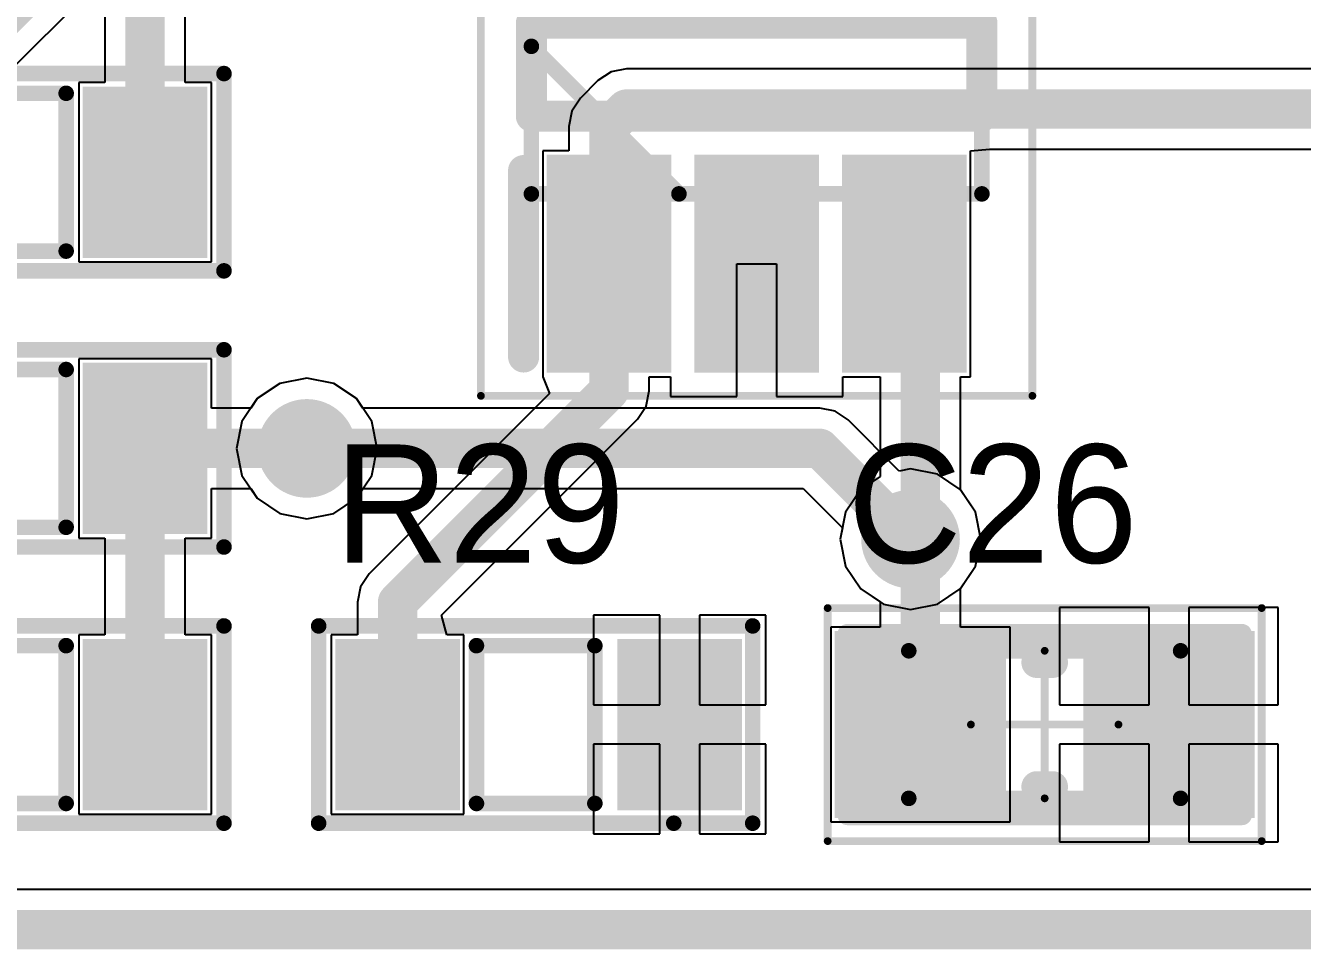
# Model space of a CAD drawing. Header units: millimetres. Extents: x 3.76 to 6.92, y 1.08 to 2.74.
# Drawn here: x 6.0237 to 6.3473, y 1.076 to 1.3102 of the extents above; entities that cross this region are included whole.
import ezdxf

# ---------------------------------------------------------------- set-up
doc = ezdxf.new("R2010")
doc.units = ezdxf.units.MM
doc.header["$MEASUREMENT"] = 0
for name, color, linetype in [('BottomLayer', 5, 'Continuous'), ('KeepOutLayer', 6, 'Continuous'), ('Mechanical13', 56, 'Continuous'), ('Mechanical15', 56, 'Continuous'), ('MultiLayer', 9, 'Continuous'), ('TopLayer', 1, 'Continuous'), ('TopOverlay', 2, 'Continuous'), ('TopPaste', 8, 'Continuous'), ('TopSolder', 216, 'Continuous'), ('ViaHoleLayer', 16, 'Continuous')]:
    doc.layers.add(name, color=color, linetype=linetype)

# ---------------------------------------------------------------- blocks, each defined once
blk = doc.blocks.new('SOT95P280X145_5N_4')
at = {"layer": 'Mechanical13', "const_width": 0.00394}
for points in [[(-0.0315, 0.05709), (0.0315, 0.05709)], [(-0.0315, 0.05709), (-0.0315, -0.05709)], [(0.00591, 0.05709), (-0.0315, 0.01969)], [(0.0315, 0.05709), (0.0315, -0.05709)], [(-0.0315, -0.05709), (0.0315, -0.05709)]]:
    blk.add_lwpolyline(points, dxfattribs=at)
at = {"layer": 'Mechanical13', "const_width": 0.00197}
for points in [[(-0.03248, 0.05709, 1), (-0.03051, 0.05709, 1)], [(-0.03248, 0.05709, 1), (-0.03051, 0.05709, 1)], [(0.00492, 0.05709, 1), (0.00689, 0.05709, 1)], [(0.03051, 0.05709, 1), (0.03248, 0.05709, 1)], [(0.03051, 0.05709, 1), (0.03248, 0.05709, 1)], [(-0.03248, 0.01969, 1), (-0.03051, 0.01969, 1)], [(-0.03248, -0.05709, 1), (-0.03051, -0.05709, 1)], [(-0.03248, -0.05709, 1), (-0.03051, -0.05709, 1)], [(0.03051, -0.05709, 1), (0.03248, -0.05709, 1)], [(0.03051, -0.05709, 1), (0.03248, -0.05709, 1)]]:
    blk.add_lwpolyline(points, format="xyb", close=True, dxfattribs=at)
at = {"layer": 'Mechanical15', "const_width": 0.00197}
for points in [[(-0.08268, 0.06988), (0.08268, 0.06988)], [(-0.08268, 0.06988), (-0.08268, -0.06988)], [(0.08268, 0.06988), (0.08268, -0.06988)], [(-0.08268, -0.06988), (0.08268, -0.06988)]]:
    blk.add_lwpolyline(points, dxfattribs=at)
at = {"layer": 'Mechanical15', "const_width": 0.000984}
for points in [[(-0.08317, 0.06988, 1), (-0.08219, 0.06988, 1)], [(-0.08317, 0.06988, 1), (-0.08219, 0.06988, 1)], [(0.08219, 0.06988, 1), (0.08317, 0.06988, 1)], [(0.08219, 0.06988, 1), (0.08317, 0.06988, 1)], [(-0.08317, -0.06988, 1), (-0.08219, -0.06988, 1)], [(-0.08317, -0.06988, 1), (-0.08219, -0.06988, 1)], [(0.08219, -0.06988, 1), (0.08317, -0.06988, 1)], [(0.08219, -0.06988, 1), (0.08317, -0.06988, 1)]]:
    blk.add_lwpolyline(points, format="xyb", close=True, dxfattribs=at)
at = {"layer": 'TopLayer'}
for points in [[(-0.07283, 0.02559), (-0.02559, 0.02559), (-0.07283, 0.04921), (-0.02559, 0.04921)], [(0.02559, 0.02559), (0.07283, 0.02559), (0.02559, 0.04921), (0.07283, 0.04921)], [(-0.07283, -0.01181), (-0.02559, -0.01181), (-0.07283, 0.01181), (-0.02559, 0.01181)], [(-0.07283, -0.04921), (-0.02559, -0.04921), (-0.07283, -0.02559), (-0.02559, -0.02559)], [(0.02559, -0.04921), (0.07283, -0.04921), (0.02559, -0.02559), (0.07283, -0.02559)]]:
    blk.add_solid(points, dxfattribs=at)
at = {"layer": 'TopOverlay', "const_width": 0.00787}
for points in [[(-0.07283, 0.05906), (-0.02559, 0.05906)], [(-0.01181, 0.05709), (0.01181, 0.05709)], [(-0.01181, 0.05709), (-0.01181, -0.05709)], [(0.01181, 0.05709), (0.01181, -0.05709)], [(-0.01181, -0.05709), (0.01181, -0.05709)]]:
    blk.add_lwpolyline(points, dxfattribs=at)
at = {"layer": 'TopOverlay', "const_width": 0.00394}
for points in [[(-0.0748, 0.05906, 1), (-0.07087, 0.05906, 1)], [(-0.02756, 0.05906, 1), (-0.02362, 0.05906, 1)], [(-0.01378, 0.05709, 1), (-0.00984, 0.05709, 1)], [(-0.01378, 0.05709, 1), (-0.00984, 0.05709, 1)], [(0.00984, 0.05709, 1), (0.01378, 0.05709, 1)], [(0.00984, 0.05709, 1), (0.01378, 0.05709, 1)], [(-0.01378, -0.05709, 1), (-0.00984, -0.05709, 1)], [(-0.01378, -0.05709, 1), (-0.00984, -0.05709, 1)], [(0.00984, -0.05709, 1), (0.01378, -0.05709, 1)], [(0.00984, -0.05709, 1), (0.01378, -0.05709, 1)]]:
    blk.add_lwpolyline(points, format="xyb", close=True, dxfattribs=at)
at = {"layer": 'TopPaste'}
for points in [[(-0.07283, 0.02559), (-0.02559, 0.02559), (-0.07283, 0.04921), (-0.02559, 0.04921)], [(0.02559, 0.02559), (0.07283, 0.02559), (0.02559, 0.04921), (0.07283, 0.04921)], [(-0.07283, -0.01181), (-0.02559, -0.01181), (-0.07283, 0.01181), (-0.02559, 0.01181)], [(-0.07283, -0.04921), (-0.02559, -0.04921), (-0.07283, -0.02559), (-0.02559, -0.02559)], [(0.02559, -0.04921), (0.07283, -0.04921), (0.02559, -0.02559), (0.07283, -0.02559)]]:
    blk.add_solid(points, dxfattribs=at)
at = {"layer": 'TopSolder'}
for points in [[(-0.07683, 0.02159), (-0.02159, 0.02159), (-0.07683, 0.05321), (-0.02159, 0.05321)], [(0.02159, 0.02159), (0.07683, 0.02159), (0.02159, 0.05321), (0.07683, 0.05321)], [(-0.07683, -0.01581), (-0.02159, -0.01581), (-0.07683, 0.01581), (-0.02159, 0.01581)], [(-0.07683, -0.05321), (-0.02159, -0.05321), (-0.07683, -0.02159), (-0.02159, -0.02159)], [(0.02159, -0.05321), (0.07683, -0.05321), (0.02159, -0.02159), (0.07683, -0.02159)]]:
    blk.add_solid(points, dxfattribs=at)
blk = doc.blocks.new('RES_SMD_0603_10')
at = {"layer": 'TopLayer'}
for points in [[(-0.04681, -0.01772), (-0.02319, -0.01772), (-0.04681, 0.01772), (-0.02319, 0.01772)], [(0.02468, -0.01771), (0.0483, -0.01771), (0.02468, 0.01772), (0.0483, 0.01772)]]:
    blk.add_solid(points, dxfattribs=at)
at = {"layer": 'TopOverlay', "const_width": 0.00394}
for points in [[(0.055, 0.025), (-0.055, 0.025)], [(-0.055, 0.025), (-0.055, -0.025)], [(0.055, 0.025), (0.055, -0.025)], [(0.015, 0.02), (-0.015, 0.02)], [(-0.015, 0.02), (-0.015, -0.02)], [(0.015, 0.02), (0.015, -0.02)], [(0.015, -0.02), (-0.015, -0.02)], [(0.035, -0.025), (-0.055, -0.025)], [(0.055, -0.025), (0.035, -0.025)]]:
    blk.add_lwpolyline(points, dxfattribs=at)
at = {"layer": 'TopOverlay', "const_width": 0.00197}
for points in [[(-0.05599, 0.025, 1), (-0.05402, 0.025, 1)], [(-0.05599, 0.025, 1), (-0.05402, 0.025, 1)], [(0.05401, 0.025, 1), (0.05598, 0.025, 1)], [(0.05401, 0.025, 1), (0.05598, 0.025, 1)], [(-0.01599, 0.02, 1), (-0.01402, 0.02, 1)], [(-0.01599, 0.02, 1), (-0.01402, 0.02, 1)], [(0.01401, 0.02, 1), (0.01598, 0.02, 1)], [(0.01401, 0.02, 1), (0.01598, 0.02, 1)], [(-0.01599, -0.02, 1), (-0.01402, -0.02, 1)], [(-0.01599, -0.02, 1), (-0.01402, -0.02, 1)], [(0.01401, -0.02, 1), (0.01598, -0.02, 1)], [(0.01401, -0.02, 1), (0.01598, -0.02, 1)], [(-0.05599, -0.025, 1), (-0.05402, -0.025, 1)], [(-0.05599, -0.025, 1), (-0.05402, -0.025, 1)], [(0.03401, -0.025, 1), (0.03598, -0.025, 1)], [(0.03401, -0.025, 1), (0.03598, -0.025, 1)], [(0.05401, -0.025, 1), (0.05598, -0.025, 1)], [(0.05401, -0.025, 1), (0.05598, -0.025, 1)]]:
    blk.add_lwpolyline(points, format="xyb", close=True, dxfattribs=at)
at = {"layer": 'TopPaste'}
for points in [[(-0.04681, -0.01772), (-0.02319, -0.01772), (-0.04681, 0.01772), (-0.02319, 0.01772)], [(0.02468, -0.01771), (0.0483, -0.01771), (0.02468, 0.01772), (0.0483, 0.01772)]]:
    blk.add_solid(points, dxfattribs=at)
at = {"layer": 'TopSolder'}
for points in [[(-0.05081, -0.02172), (-0.01919, -0.02172), (-0.05081, 0.02172), (-0.01919, 0.02172)], [(0.02068, -0.02171), (0.0523, -0.02171), (0.02068, 0.02172), (0.0523, 0.02172)]]:
    blk.add_solid(points, dxfattribs=at)
blk = doc.blocks.new('RES_SMD_0603_11')
at = {"layer": 'TopLayer'}
for points in [[(-0.04681, -0.01772), (-0.02319, -0.01772), (-0.04681, 0.01772), (-0.02319, 0.01772)], [(0.02468, -0.01771), (0.0483, -0.01771), (0.02468, 0.01772), (0.0483, 0.01772)]]:
    blk.add_solid(points, dxfattribs=at)
at = {"layer": 'TopOverlay', "const_width": 0.00394}
for points in [[(0.055, 0.025), (-0.055, 0.025)], [(-0.055, 0.025), (-0.055, -0.025)], [(0.055, 0.025), (0.055, -0.025)], [(0.015, 0.02), (-0.015, 0.02)], [(-0.015, 0.02), (-0.015, -0.02)], [(0.015, 0.02), (0.015, -0.02)], [(0.015, -0.02), (-0.015, -0.02)], [(0.035, -0.025), (-0.055, -0.025)], [(0.055, -0.025), (0.035, -0.025)]]:
    blk.add_lwpolyline(points, dxfattribs=at)
at = {"layer": 'TopOverlay', "const_width": 0.00197}
for points in [[(-0.05599, 0.025, 1), (-0.05402, 0.025, 1)], [(-0.05599, 0.025, 1), (-0.05402, 0.025, 1)], [(0.05401, 0.025, 1), (0.05598, 0.025, 1)], [(0.05401, 0.025, 1), (0.05598, 0.025, 1)], [(-0.01599, 0.02, 1), (-0.01402, 0.02, 1)], [(-0.01599, 0.02, 1), (-0.01402, 0.02, 1)], [(0.01401, 0.02, 1), (0.01598, 0.02, 1)], [(0.01401, 0.02, 1), (0.01598, 0.02, 1)], [(-0.01599, -0.02, 1), (-0.01402, -0.02, 1)], [(-0.01599, -0.02, 1), (-0.01402, -0.02, 1)], [(0.01401, -0.02, 1), (0.01598, -0.02, 1)], [(0.01401, -0.02, 1), (0.01598, -0.02, 1)], [(-0.05599, -0.025, 1), (-0.05402, -0.025, 1)], [(-0.05599, -0.025, 1), (-0.05402, -0.025, 1)], [(0.03401, -0.025, 1), (0.03598, -0.025, 1)], [(0.03401, -0.025, 1), (0.03598, -0.025, 1)], [(0.05401, -0.025, 1), (0.05598, -0.025, 1)], [(0.05401, -0.025, 1), (0.05598, -0.025, 1)]]:
    blk.add_lwpolyline(points, format="xyb", close=True, dxfattribs=at)
at = {"layer": 'TopPaste'}
for points in [[(-0.04681, -0.01772), (-0.02319, -0.01772), (-0.04681, 0.01772), (-0.02319, 0.01772)], [(0.02468, -0.01771), (0.0483, -0.01771), (0.02468, 0.01772), (0.0483, 0.01772)]]:
    blk.add_solid(points, dxfattribs=at)
at = {"layer": 'TopSolder'}
for points in [[(-0.05081, -0.02172), (-0.01919, -0.02172), (-0.05081, 0.02172), (-0.01919, 0.02172)], [(0.02068, -0.02171), (0.0523, -0.02171), (0.02068, 0.02172), (0.0523, 0.02172)]]:
    blk.add_solid(points, dxfattribs=at)
blk = doc.blocks.new('RES_SMD_0603_12')
at = {"layer": 'TopLayer'}
for points in [[(-0.04681, -0.01772), (-0.02319, -0.01772), (-0.04681, 0.01772), (-0.02319, 0.01772)], [(0.02468, -0.01771), (0.0483, -0.01771), (0.02468, 0.01772), (0.0483, 0.01772)]]:
    blk.add_solid(points, dxfattribs=at)
at = {"layer": 'TopOverlay', "const_width": 0.00394}
for points in [[(0.055, 0.025), (-0.055, 0.025)], [(-0.055, 0.025), (-0.055, -0.025)], [(0.055, 0.025), (0.055, -0.025)], [(0.015, 0.02), (-0.015, 0.02)], [(-0.015, 0.02), (-0.015, -0.02)], [(0.015, 0.02), (0.015, -0.02)], [(0.015, -0.02), (-0.015, -0.02)], [(0.035, -0.025), (-0.055, -0.025)], [(0.055, -0.025), (0.035, -0.025)]]:
    blk.add_lwpolyline(points, dxfattribs=at)
at = {"layer": 'TopOverlay', "const_width": 0.00197}
for points in [[(-0.05599, 0.025, 1), (-0.05402, 0.025, 1)], [(-0.05599, 0.025, 1), (-0.05402, 0.025, 1)], [(0.05401, 0.025, 1), (0.05598, 0.025, 1)], [(0.05401, 0.025, 1), (0.05598, 0.025, 1)], [(-0.01599, 0.02, 1), (-0.01402, 0.02, 1)], [(-0.01599, 0.02, 1), (-0.01402, 0.02, 1)], [(0.01401, 0.02, 1), (0.01598, 0.02, 1)], [(0.01401, 0.02, 1), (0.01598, 0.02, 1)], [(-0.01599, -0.02, 1), (-0.01402, -0.02, 1)], [(-0.01599, -0.02, 1), (-0.01402, -0.02, 1)], [(0.01401, -0.02, 1), (0.01598, -0.02, 1)], [(0.01401, -0.02, 1), (0.01598, -0.02, 1)], [(-0.05599, -0.025, 1), (-0.05402, -0.025, 1)], [(-0.05599, -0.025, 1), (-0.05402, -0.025, 1)], [(0.03401, -0.025, 1), (0.03598, -0.025, 1)], [(0.03401, -0.025, 1), (0.03598, -0.025, 1)], [(0.05401, -0.025, 1), (0.05598, -0.025, 1)], [(0.05401, -0.025, 1), (0.05598, -0.025, 1)]]:
    blk.add_lwpolyline(points, format="xyb", close=True, dxfattribs=at)
at = {"layer": 'TopPaste'}
for points in [[(-0.04681, -0.01772), (-0.02319, -0.01772), (-0.04681, 0.01772), (-0.02319, 0.01772)], [(0.02468, -0.01771), (0.0483, -0.01771), (0.02468, 0.01772), (0.0483, 0.01772)]]:
    blk.add_solid(points, dxfattribs=at)
at = {"layer": 'TopSolder'}
for points in [[(-0.05081, -0.02172), (-0.01919, -0.02172), (-0.05081, 0.02172), (-0.01919, 0.02172)], [(0.02068, -0.02171), (0.0523, -0.02171), (0.02068, 0.02172), (0.0523, 0.02172)]]:
    blk.add_solid(points, dxfattribs=at)
blk = doc.blocks.new('RES_SMD_0603_14')
at = {"layer": 'TopLayer'}
for points in [[(-0.04681, -0.01772), (-0.02319, -0.01772), (-0.04681, 0.01772), (-0.02319, 0.01772)], [(0.02468, -0.01771), (0.0483, -0.01771), (0.02468, 0.01772), (0.0483, 0.01772)]]:
    blk.add_solid(points, dxfattribs=at)
at = {"layer": 'TopOverlay', "const_width": 0.00394}
for points in [[(-0.055, 0.025), (0.055, 0.025)], [(-0.055, -0.025), (-0.055, 0.025)], [(0.055, -0.025), (0.055, 0.025)], [(-0.015, 0.02), (0.015, 0.02)], [(-0.015, -0.02), (-0.015, 0.02)], [(0.015, -0.02), (0.015, 0.02)], [(-0.015, -0.02), (0.015, -0.02)], [(-0.055, -0.025), (0.035, -0.025)], [(0.035, -0.025), (0.055, -0.025)]]:
    blk.add_lwpolyline(points, dxfattribs=at)
at = {"layer": 'TopOverlay', "const_width": 0.00197}
for points in [[(-0.05599, 0.025, 1), (-0.05402, 0.025, 1)], [(-0.05599, 0.025, 1), (-0.05402, 0.025, 1)], [(0.05401, 0.025, 1), (0.05598, 0.025, 1)], [(0.05401, 0.025, 1), (0.05598, 0.025, 1)], [(-0.01599, 0.02, 1), (-0.01402, 0.02, 1)], [(-0.01599, 0.02, 1), (-0.01402, 0.02, 1)], [(0.01401, 0.02, 1), (0.01598, 0.02, 1)], [(0.01401, 0.02, 1), (0.01598, 0.02, 1)], [(-0.01599, -0.02, 1), (-0.01402, -0.02, 1)], [(-0.01599, -0.02, 1), (-0.01402, -0.02, 1)], [(0.01401, -0.02, 1), (0.01598, -0.02, 1)], [(0.01401, -0.02, 1), (0.01598, -0.02, 1)], [(-0.05599, -0.025, 1), (-0.05402, -0.025, 1)], [(-0.05599, -0.025, 1), (-0.05402, -0.025, 1)], [(0.03401, -0.025, 1), (0.03598, -0.025, 1)], [(0.03401, -0.025, 1), (0.03598, -0.025, 1)], [(0.05401, -0.025, 1), (0.05598, -0.025, 1)], [(0.05401, -0.025, 1), (0.05598, -0.025, 1)]]:
    blk.add_lwpolyline(points, format="xyb", close=True, dxfattribs=at)
at = {"layer": 'TopPaste'}
for points in [[(-0.04681, -0.01772), (-0.02319, -0.01772), (-0.04681, 0.01772), (-0.02319, 0.01772)], [(0.02468, -0.01771), (0.0483, -0.01771), (0.02468, 0.01772), (0.0483, 0.01772)]]:
    blk.add_solid(points, dxfattribs=at)
at = {"layer": 'TopSolder'}
for points in [[(-0.05081, -0.02172), (-0.01919, -0.02172), (-0.05081, 0.02172), (-0.01919, 0.02172)], [(0.02068, -0.02171), (0.0523, -0.02171), (0.02068, 0.02172), (0.0523, 0.02172)]]:
    blk.add_solid(points, dxfattribs=at)
blk = doc.blocks.new('CN_SMD_0603_56')
at = {"layer": 'Mechanical13', "const_width": 0.00394}
for points in [[(-0.03445, -0.0187), (-0.03445, 0.0187)], [(-0.03445, 0.0187), (0.03445, 0.0187)], [(0.03445, -0.0187), (0.03445, 0.0187)], [(-0.03445, -0.0187), (0.03445, -0.0187)]]:
    blk.add_lwpolyline(points, dxfattribs=at)
at = {"layer": 'Mechanical13', "const_width": 0.00197}
for points in [[(-0.03543, 0.0187, 1), (-0.03346, 0.0187, 1)], [(-0.03543, 0.0187, 1), (-0.03346, 0.0187, 1)], [(0.03346, 0.0187, 1), (0.03543, 0.0187, 1)], [(0.03346, 0.0187, 1), (0.03543, 0.0187, 1)], [(-0.03543, -0.0187, 1), (-0.03346, -0.0187, 1)], [(-0.03543, -0.0187, 1), (-0.03346, -0.0187, 1)], [(0.03346, -0.0187, 1), (0.03543, -0.0187, 1)], [(0.03346, -0.0187, 1), (0.03543, -0.0187, 1)]]:
    blk.add_lwpolyline(points, format="xyb", close=True, dxfattribs=at)
at = {"layer": 'Mechanical15', "const_width": 0.00197}
for points in [[(-0.055, -0.02953), (-0.055, 0.02953)], [(-0.055, 0.02953), (0.055, 0.02953)], [(0.055, -0.02953), (0.055, 0.02953)], [(0, -0.0187), (0, 0.0187)], [(-0.0187, 0), (0.0187, 0)], [(-0.055, -0.02953), (0.055, -0.02953)]]:
    blk.add_lwpolyline(points, dxfattribs=at)
at = {"layer": 'Mechanical15', "const_width": 0.000984}
for points in [[(-0.05549, 0.02953, 1), (-0.05451, 0.02953, 1)], [(-0.05549, 0.02953, 1), (-0.05451, 0.02953, 1)], [(0.05451, 0.02953, 1), (0.05549, 0.02953, 1)], [(0.05451, 0.02953, 1), (0.05549, 0.02953, 1)], [(-0.00049, 0.0187, 1), (0.00049, 0.0187, 1)], [(-0.01919, 0, 1), (-0.01821, 0, 1)], [(0.01821, 0, 1), (0.01919, 0, 1)], [(-0.00049, -0.0187, 1), (0.00049, -0.0187, 1)], [(-0.05549, -0.02953, 1), (-0.05451, -0.02953, 1)], [(-0.05549, -0.02953, 1), (-0.05451, -0.02953, 1)], [(0.05451, -0.02953, 1), (0.05549, -0.02953, 1)], [(0.05451, -0.02953, 1), (0.05549, -0.02953, 1)]]:
    blk.add_lwpolyline(points, format="xyb", close=True, dxfattribs=at)
at = {"layer": 'TopLayer'}
for points in [[(-0.01378, -0.01969), (-0.01378, 0.01969), (-0.04921, -0.01969), (-0.04921, 0.01969)], [(0.04921, -0.01969), (0.04921, 0.01969), (0.01378, -0.01969), (0.01378, 0.01969)]]:
    blk.add_solid(points, dxfattribs=at)
at = {"layer": 'TopOverlay'}
for points, const_width in [([(-0.05, -0.023), (-0.05, 0.023)], 0.005), ([(-0.05, 0.023), (0.05, 0.023)], 0.005), ([(0.05, -0.023), (0.05, 0.023)], 0.005), ([(-0.00197, 0.01575), (0.00197, 0.01575)], 0.00787), ([(-0.00197, -0.01575), (0.00197, -0.01575)], 0.00787), ([(-0.05, -0.023), (0.05, -0.023)], 0.005)]:
    blk.add_lwpolyline(points, dxfattribs=dict(at, const_width=const_width))
for points, const_width in [([(-0.05125, 0.023, 1), (-0.04875, 0.023, 1)], 0.0025), ([(-0.05125, 0.023, 1), (-0.04875, 0.023, 1)], 0.0025), ([(0.04875, 0.023, 1), (0.05125, 0.023, 1)], 0.0025), ([(0.04875, 0.023, 1), (0.05125, 0.023, 1)], 0.0025), ([(-0.00394, 0.01575, 1), (0, 0.01575, 1)], 0.00394), ([(0, 0.01575, 1), (0.00394, 0.01575, 1)], 0.00394), ([(-0.00394, -0.01575, 1), (0, -0.01575, 1)], 0.00394), ([(0, -0.01575, 1), (0.00394, -0.01575, 1)], 0.00394), ([(-0.05125, -0.023, 1), (-0.04875, -0.023, 1)], 0.0025), ([(-0.05125, -0.023, 1), (-0.04875, -0.023, 1)], 0.0025), ([(0.04875, -0.023, 1), (0.05125, -0.023, 1)], 0.0025), ([(0.04875, -0.023, 1), (0.05125, -0.023, 1)], 0.0025)]:
    blk.add_lwpolyline(points, format="xyb", close=True, dxfattribs=dict(at, const_width=const_width))
at = {"layer": 'TopPaste'}
for points in [[(-0.01378, -0.01969), (-0.01378, 0.01969), (-0.04921, -0.01969), (-0.04921, 0.01969)], [(0.04921, -0.01969), (0.04921, 0.01969), (0.01378, -0.01969), (0.01378, 0.01969)]]:
    blk.add_solid(points, dxfattribs=at)
at = {"layer": 'TopSolder'}
for points in [[(-0.00978, -0.02369), (-0.00978, 0.02369), (-0.05321, -0.02369), (-0.05321, 0.02369)], [(0.05321, -0.02369), (0.05321, 0.02369), (0.00978, -0.02369), (0.00978, 0.02369)]]:
    blk.add_solid(points, dxfattribs=at)

msp = doc.modelspace()

# ---------------------------------------------------------------- linework, layer by layer
at = {"layer": 'BottomLayer'}
for p, q in [((6.01949, 1.29844), (6.13856, 1.41751)), ((6.095, 1.22084), (6.08817, 1.21948)), ((6.10183, 1.21948), (6.095, 1.22084)), ((6.08817, 1.21948), (6.08238, 1.21562)), ((6.10762, 1.21562), (6.10183, 1.21948)), ((6.08238, 1.21562), (6.07852, 1.20983)), ((6.10923, 1.2132), (6.10762, 1.21562)), ((6.225, 1.2132), (6.10923, 1.2132)), ((6.2289, 1.21242), (6.225, 1.2132)), ((6.23221, 1.21021), (6.2289, 1.21242)), ((6.07852, 1.20983), (6.07716, 1.203)), ((6.24514, 1.19727), (6.23221, 1.21021)), ((6.07716, 1.203), (6.07852, 1.19617)), ((6.248, 1.19784), (6.24514, 1.19727)), ((6.25483, 1.19648), (6.248, 1.19784)), ((6.07852, 1.19617), (6.08238, 1.19038)), ((6.26062, 1.19262), (6.25483, 1.19648)), ((6.10762, 1.19038), (6.10923, 1.1928)), ((6.10923, 1.1928), (6.22078, 1.1928)), ((6.22078, 1.1928), (6.23073, 1.18286)), ((6.26448, 1.18683), (6.26062, 1.19262)), ((6.08238, 1.19038), (6.08817, 1.18652)), ((6.10183, 1.18652), (6.10762, 1.19038)), ((6.08817, 1.18652), (6.095, 1.18516)), ((6.095, 1.18516), (6.10183, 1.18652)), ((6.26584, 1.18), (6.26448, 1.18683)), ((6.23073, 1.18286), (6.23016, 1.18)), ((6.23016, 1.18), (6.23152, 1.17317)), ((6.26448, 1.17317), (6.26584, 1.18)), ((6.23152, 1.17317), (6.23538, 1.16738)), ((6.26062, 1.16738), (6.26448, 1.17317)), ((6.23538, 1.16738), (6.24117, 1.16352)), ((6.25483, 1.16352), (6.26062, 1.16738)), ((6.24117, 1.16352), (6.248, 1.16216)), ((6.248, 1.16216), (6.25483, 1.16352)), ((6.90241, 1.0912), (3.7732, 1.0912))]:
    msp.add_line(p, q, dxfattribs=at)
for points, const_width in [([(5.994, 1.309), (6.128, 1.443)], 0.04), ([(6.095, 1.203), (6.225, 1.203)], 0.01), ([(6.225, 1.203), (6.248, 1.18)], 0.01)]:
    msp.add_lwpolyline(points, dxfattribs=dict(at, const_width=const_width))
for points, const_width in [([(6.08875, 1.203, 1), (6.10125, 1.203, 1)], 0.0125), ([(6.0925, 1.203, 1), (6.0975, 1.203, 1)], 0.005), ([(6.2225, 1.203, 1), (6.2275, 1.203, 1)], 0.005), ([(6.2225, 1.203, 1), (6.2275, 1.203, 1)], 0.005), ([(6.24175, 1.18, 1), (6.25425, 1.18, 1)], 0.0125), ([(6.2455, 1.18, 1), (6.2505, 1.18, 1)], 0.005)]:
    msp.add_lwpolyline(points, format="xyb", close=True, dxfattribs=dict(at, const_width=const_width))
at = {"layer": 'KeepOutLayer', "const_width": 0.01}
msp.add_lwpolyline([(3.763, 1.081), (6.91261, 1.081)], dxfattribs=at)
at = {"layer": 'MultiLayer', "const_width": 0.0125}
for points in [[(6.08875, 1.203, 1), (6.10125, 1.203, 1)], [(6.24175, 1.18, 1), (6.25425, 1.18, 1)]]:
    msp.add_lwpolyline(points, format="xyb", close=True, dxfattribs=at)
at = {"layer": 'TopLayer'}
for p, q in [((6.0438, 1.32028), (6.0438, 1.29572)), ((6.0642, 1.29572), (6.0642, 1.32028)), ((6.1721, 1.29842), (6.16879, 1.29621)), ((6.176, 1.2992), (6.1721, 1.29842)), ((6.3841, 1.2992), (6.176, 1.2992)), ((6.0438, 1.29572), (6.03719, 1.29572)), ((6.03719, 1.29572), (6.03719, 1.25028)), ((6.07081, 1.29572), (6.0642, 1.29572)), ((6.07081, 1.25028), (6.07081, 1.29572)), ((6.16879, 1.29621), (6.16439, 1.29181)), ((6.16439, 1.29181), (6.16218, 1.2885)), ((6.16218, 1.2885), (6.1614, 1.2846)), ((6.1614, 1.2846), (6.1614, 1.27841)), ((6.1614, 1.27841), (6.15479, 1.27841)), ((6.15479, 1.27841), (6.15479, 1.22117)), ((6.26321, 1.27841), (6.26805, 1.2788)), ((6.26321, 1.22117), (6.26321, 1.27841)), ((6.26805, 1.2788), (6.38543, 1.2788)), ((6.03719, 1.25028), (6.07081, 1.25028)), ((6.204, 1.21617), (6.204, 1.24979)), ((6.204, 1.24979), (6.214, 1.24979)), ((6.214, 1.24979), (6.214, 1.21617)), ((6.07081, 1.22572), (6.03719, 1.22572)), ((6.03719, 1.22572), (6.03719, 1.18028)), ((6.07081, 1.2132), (6.07081, 1.22572)), ((6.095, 1.22084), (6.08817, 1.21948)), ((6.10183, 1.21948), (6.095, 1.22084)), ((6.15479, 1.22117), (6.15479, 1.22117)), ((6.15479, 1.22117), (6.15653, 1.21695)), ((6.18179, 1.2176), (6.18179, 1.22117)), ((6.18179, 1.22117), (6.18719, 1.22117)), ((6.18719, 1.22117), (6.18719, 1.21617)), ((6.23081, 1.21617), (6.23081, 1.22117)), ((6.23081, 1.22117), (6.24031, 1.22117)), ((6.24031, 1.22117), (6.24031, 1.19591)), ((6.2607, 1.19249), (6.2607, 1.22117)), ((6.2607, 1.22117), (6.26321, 1.22117)), ((6.08817, 1.21948), (6.08238, 1.21562)), ((6.10762, 1.21562), (6.10183, 1.21948)), ((6.15653, 1.21695), (6.11079, 1.17121)), ((6.18102, 1.2137), (6.18179, 1.2176)), ((6.08238, 1.21562), (6.08077, 1.2132)), ((6.11148, 1.20983), (6.10762, 1.21562)), ((6.17881, 1.21039), (6.18102, 1.2137)), ((6.18719, 1.21617), (6.204, 1.21617)), ((6.214, 1.21617), (6.23081, 1.21617)), ((6.08077, 1.2132), (6.07081, 1.2132)), ((6.12914, 1.16072), (6.17881, 1.21039)), ((6.11284, 1.203), (6.11148, 1.20983)), ((6.11148, 1.19617), (6.11284, 1.203)), ((6.10762, 1.19038), (6.11148, 1.19617)), ((6.24031, 1.19591), (6.23538, 1.19262)), ((6.07081, 1.18028), (6.07081, 1.1928)), ((6.07081, 1.1928), (6.08077, 1.1928)), ((6.08077, 1.1928), (6.08238, 1.19038)), ((6.23538, 1.19262), (6.23152, 1.18683)), ((6.26448, 1.18683), (6.2607, 1.19249)), ((6.08238, 1.19038), (6.08817, 1.18652)), ((6.10183, 1.18652), (6.10762, 1.19038)), ((6.08817, 1.18652), (6.095, 1.18516)), ((6.095, 1.18516), (6.10183, 1.18652)), ((6.23152, 1.18683), (6.23016, 1.18)), ((6.26584, 1.18), (6.26448, 1.18683)), ((6.03719, 1.18028), (6.0438, 1.18028)), ((6.0438, 1.18028), (6.0438, 1.15572)), ((6.0642, 1.15572), (6.0642, 1.18028)), ((6.0642, 1.18028), (6.07081, 1.18028)), ((6.23016, 1.18), (6.23152, 1.17317)), ((6.26448, 1.17317), (6.26584, 1.18)), ((6.23152, 1.17317), (6.23538, 1.16738)), ((6.2607, 1.16751), (6.26448, 1.17317)), ((6.11079, 1.17121), (6.10858, 1.1679)), ((6.10858, 1.1679), (6.1078, 1.164)), ((6.23538, 1.16738), (6.24031, 1.16409)), ((6.2607, 1.15769), (6.2607, 1.16751)), ((6.1078, 1.164), (6.1078, 1.15572)), ((6.24031, 1.16409), (6.24031, 1.15769)), ((6.3085, 1.16268), (6.28578, 1.16268)), ((6.28578, 1.16268), (6.28578, 1.138)), ((6.3085, 1.138), (6.3085, 1.16268)), ((6.34121, 1.16268), (6.3185, 1.16268)), ((6.3185, 1.16268), (6.3185, 1.138)), ((6.34121, 1.138), (6.34121, 1.16268)), ((6.13047, 1.15572), (6.12914, 1.16072)), ((6.18449, 1.16072), (6.16768, 1.16072)), ((6.16768, 1.16072), (6.16768, 1.138)), ((6.18449, 1.138), (6.18449, 1.16072)), ((6.2113, 1.16072), (6.19449, 1.16072)), ((6.19449, 1.16072), (6.19449, 1.138)), ((6.2113, 1.138), (6.2113, 1.16072)), ((6.0438, 1.15572), (6.03719, 1.15572)), ((6.03719, 1.15572), (6.03719, 1.11028)), ((6.07081, 1.15572), (6.0642, 1.15572)), ((6.07081, 1.11028), (6.07081, 1.15572)), ((6.1078, 1.15572), (6.10119, 1.15572)), ((6.10119, 1.15572), (6.10119, 1.11028)), ((6.13481, 1.15572), (6.13047, 1.15572)), ((6.13481, 1.11028), (6.13481, 1.15572)), ((6.24031, 1.15769), (6.22779, 1.15769)), ((6.22779, 1.15769), (6.22779, 1.10831)), ((6.27322, 1.15769), (6.2607, 1.15769)), ((6.27322, 1.10831), (6.27322, 1.15769)), ((6.16768, 1.138), (6.18449, 1.138)), ((6.19449, 1.138), (6.2113, 1.138)), ((6.28578, 1.138), (6.3085, 1.138)), ((6.3185, 1.138), (6.34121, 1.138)), ((6.18449, 1.128), (6.16768, 1.128)), ((6.16768, 1.128), (6.16768, 1.10529)), ((6.18449, 1.10529), (6.18449, 1.128)), ((6.2113, 1.128), (6.19449, 1.128)), ((6.19449, 1.128), (6.19449, 1.10529)), ((6.2113, 1.10529), (6.2113, 1.128)), ((6.3085, 1.128), (6.28578, 1.128)), ((6.28578, 1.128), (6.28578, 1.10332)), ((6.3085, 1.10332), (6.3085, 1.128)), ((6.34121, 1.128), (6.3185, 1.128)), ((6.3185, 1.128), (6.3185, 1.10332)), ((6.34121, 1.10332), (6.34121, 1.128)), ((6.03719, 1.11028), (6.07081, 1.11028)), ((6.10119, 1.11028), (6.13481, 1.11028)), ((6.22779, 1.10831), (6.27322, 1.10831)), ((6.16768, 1.10529), (6.18449, 1.10529)), ((6.19449, 1.10529), (6.2113, 1.10529)), ((6.28578, 1.10332), (6.3085, 1.10332)), ((6.3185, 1.10332), (6.34121, 1.10332)), ((6.4385, 1.0912), (5.93265, 1.0912))]:
    msp.add_line(p, q, dxfattribs=at)
at = {"layer": 'TopLayer', "const_width": 0.01}
for points in [[(6.054, 1.273), (6.054, 1.343)], [(6.1716, 1.2846), (6.176, 1.289)], [(6.176, 1.289), (6.398, 1.289)], [(6.1716, 1.24979), (6.1716, 1.2846)], [(6.1716, 1.2176), (6.1716, 1.24979)], [(6.2464, 1.24979), (6.2505, 1.24568)], [(6.2505, 1.18), (6.2505, 1.24568)], [(6.118, 1.164), (6.1716, 1.2176)], [(6.054, 1.203), (6.095, 1.203)], [(6.054, 1.133), (6.054, 1.203)], [(6.248, 1.18), (6.2505, 1.18)], [(6.2505, 1.133), (6.2505, 1.18)], [(6.118, 1.133), (6.118, 1.164)]]:
    msp.add_lwpolyline(points, dxfattribs=at)
at = {"layer": 'TopLayer'}
for points, const_width in [([(6.1735, 1.289, 1), (6.1785, 1.289, 1)], 0.005), ([(6.1735, 1.289, 1), (6.1785, 1.289, 1)], 0.005), ([(6.1691, 1.2846, 1), (6.1741, 1.2846, 1)], 0.005), ([(6.1691, 1.2846, 1), (6.1741, 1.2846, 1)], 0.005), ([(6.0515, 1.273, 1), (6.0565, 1.273, 1)], 0.005), ([(6.1691, 1.24979, 1), (6.1741, 1.24979, 1)], 0.005), ([(6.1691, 1.24979, 1), (6.1741, 1.24979, 1)], 0.005), ([(6.2439, 1.24979, 1), (6.2489, 1.24979, 1)], 0.005), ([(6.248, 1.24568, 1), (6.253, 1.24568, 1)], 0.005), ([(6.248, 1.24568, 1), (6.253, 1.24568, 1)], 0.005), ([(6.1691, 1.2176, 1), (6.1741, 1.2176, 1)], 0.005), ([(6.1691, 1.2176, 1), (6.1741, 1.2176, 1)], 0.005), ([(6.08875, 1.203, 1), (6.10125, 1.203, 1)], 0.0125), ([(6.0515, 1.203, 1), (6.0565, 1.203, 1)], 0.005), ([(6.0515, 1.203, 1), (6.0565, 1.203, 1)], 0.005), ([(6.0925, 1.203, 1), (6.0975, 1.203, 1)], 0.005), ([(6.24175, 1.18, 1), (6.25425, 1.18, 1)], 0.0125), ([(6.2455, 1.18, 1), (6.2505, 1.18, 1)], 0.005), ([(6.248, 1.18, 1), (6.253, 1.18, 1)], 0.005), ([(6.248, 1.18, 1), (6.253, 1.18, 1)], 0.005), ([(6.248, 1.18, 1), (6.253, 1.18, 1)], 0.005), ([(6.1155, 1.164, 1), (6.1205, 1.164, 1)], 0.005), ([(6.1155, 1.164, 1), (6.1205, 1.164, 1)], 0.005), ([(6.0515, 1.133, 1), (6.0565, 1.133, 1)], 0.005), ([(6.1155, 1.133, 1), (6.1205, 1.133, 1)], 0.005), ([(6.248, 1.133, 1), (6.253, 1.133, 1)], 0.005)]:
    msp.add_lwpolyline(points, format="xyb", close=True, dxfattribs=dict(at, const_width=const_width))
at = {"layer": 'ViaHoleLayer', "const_width": 0.0075}
for points in [[(6.09125, 1.203, 1), (6.09875, 1.203, 1)], [(6.24425, 1.18, 1), (6.25175, 1.18, 1)]]:
    msp.add_lwpolyline(points, format="xyb", close=True, dxfattribs=at)

# ---------------------------------------------------------------- block references
for name, p, rotation in [('SOT95P280X145_5N_4', (6.209, 1.299), 90), ('RES_SMD_0603_12', (6.019, 1.273), 180), ('RES_SMD_0603_10', (6.019, 1.203), 180), ('CN_SMD_0603_56', (6.282, 1.133), 360), ('RES_SMD_0603_11', (6.019, 1.133), 180), ('RES_SMD_0603_14', (6.153, 1.133), 360)]:
    msp.add_blockref(name, p, dxfattribs=dict(rotation=rotation))

# ---------------------------------------------------------------- texts
at = {"layer": 'TopOverlay'}
for s, p in [('R29', (6.102, 1.174)), ('C26', (6.232, 1.174))]:
    msp.add_text(s, height=0.03, dxfattribs=at).set_placement(p)

doc.saveas('drawing.dxf')
